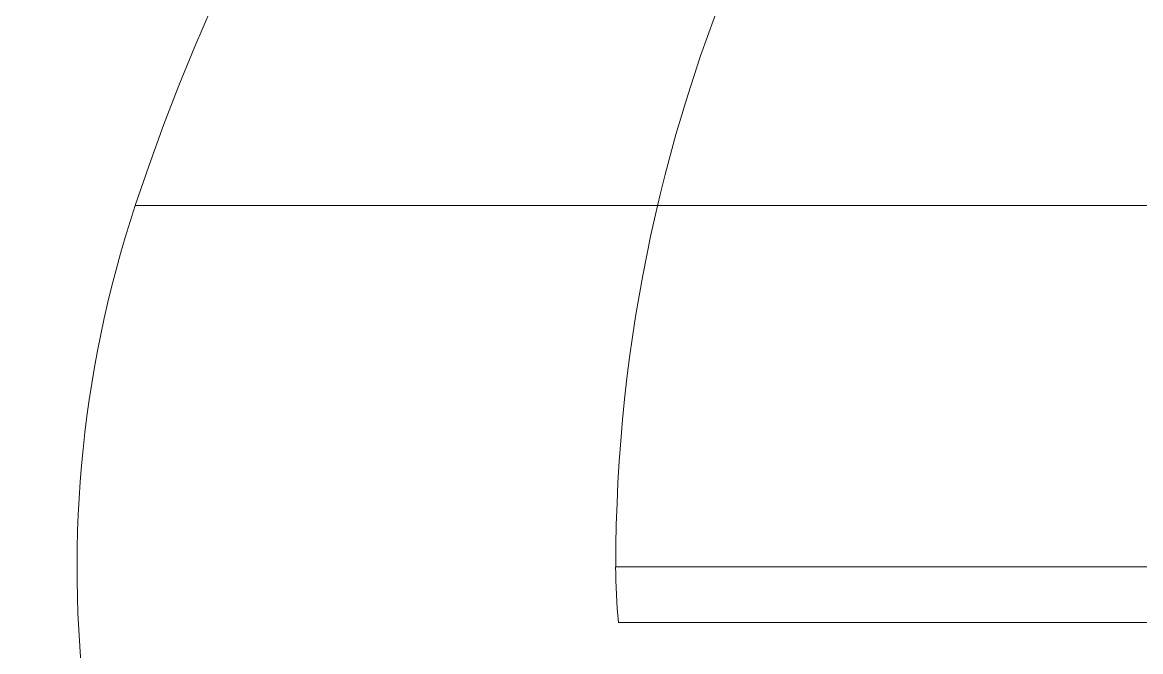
# Model space of a CAD drawing. Header units: millimetres. Extents: x 7939 to 8557, y 3805 to 4021.
# Drawn here: x 8507.35 to 8520.74, y 3916.06 to 3923.59 of the extents above; entities that cross this region are included whole.
import ezdxf

# ---------------------------------------------------------------- set-up
doc = ezdxf.new("R2010")
doc.units = ezdxf.units.MM
doc.layers.add('linea_gruesa', color=1, linetype='Continuous', lineweight=40)

msp = doc.modelspace()

# ---------------------------------------------------------------- linework, layer by layer
at = {"layer": 'linea_gruesa', "linetype": 'Continuous', "lineweight": 15, "extrusion": (-0.253745, -3.38569e-15, 0.967271)}
for p, q in [((8527.353, 3921.396, 130.993), (8508.704, 3921.396, 126.101)), ((8527.353, 3921.396, 130.993), (8508.704, 3921.396, 126.101)), ((8527.845, 3917.072, 131.122), (8514.456, 3917.072, 127.609)), ((8527.845, 3917.072, 131.122), (8514.456, 3917.072, 127.609)), ((8529.287, 3916.405, 131.5), (8514.488, 3916.405, 127.618)), ((8529.287, 3916.405, 131.5), (8514.488, 3916.405, 127.618)), ((8535.413, 3916.405, 133.107), (8514.488, 3916.405, 127.618)), ((8514.488, 3916.405, 127.618), (8528.965, 3916.405, 131.415)), ((8528.32, 3916.405, 131.246), (8514.488, 3916.405, 127.618))]:
    msp.add_line(p, q, dxfattribs=at)
for centre, radius, start, end in [((-3913.072, 8286.501, -2037.069), 25.667, 108.9246, 251.0754), ((-3913.072, 8286.501, -2037.069), 25.667, 108.9246, 251.0754), ((-3917.072, 8286.501, -2037.069), 18.333, 220.2142, 270), ((-3917.072, 8286.501, -2037.069), 18.333, 220.2142, 270), ((-3917.072, 8286.501, -2037.069), 18.333, 220.2142, 270), ((-3917.072, 8286.501, -2037.069), 18.333, 220.2142, 270), ((-3917.072, 8286.501, -2037.069), 18.333, 220.2142, 270), ((-3917.072, 8286.501, -2037.069), 18.333, 220.2142, 270), ((-3917.072, 8286.501, -2037.069), 18.333, 220.2142, 270), ((-3917.072, 8286.501, -2037.069), 18.333, 220.2142, 270), ((-3917.072, 8286.501, -2037.069), 18.333, 220.2142, 270), ((-3917.072, 8286.501, -2037.069), 18.333, 220.2142, 270), ((-3917.072, 8286.501, -2037.069), 18.333, 220.2142, 270), ((-3917.072, 8286.501, -2037.069), 18.333, 220.2142, 270), ((-3917.072, 8286.501, -2037.069), 18.333, 220.2142, 270), ((-3917.072, 8274.834, -2037.069), 13.333, 251.0754, 360), ((-3917.072, 8274.834, -2037.069), 13.333, 251.0754, 360), ((-3917.072, 8274.834, -2037.069), 6.667, 270, 275.7392), ((-3917.072, 8274.834, -2037.069), 6.667, 270, 275.7392), ((-3917.072, 8274.834, -2037.069), 6.667, 270, 275.7392), ((-3917.072, 8274.834, -2037.069), 6.667, 270, 275.7392), ((-3917.072, 8274.834, -2037.069), 6.667, 270, 275.7392), ((-3917.072, 8274.834, -2037.069), 6.667, 270, 275.7392), ((-3917.072, 8274.834, -2037.069), 6.667, 270, 275.7392), ((-3917.072, 8274.834, -2037.069), 6.667, 270, 275.7392), ((-3917.072, 8274.834, -2037.069), 6.667, 270, 275.7392), ((-3917.072, 8274.834, -2037.069), 6.667, 270, 275.7392), ((-3917.072, 8274.834, -2037.069), 6.667, 270, 275.7392), ((-3917.072, 8274.834, -2037.069), 6.667, 270, 275.7392), ((-3917.072, 8274.834, -2037.069), 6.667, 270, 275.7392)]:
    msp.add_arc(centre, radius, start, end, dxfattribs=at)

doc.saveas('drawing.dxf')
